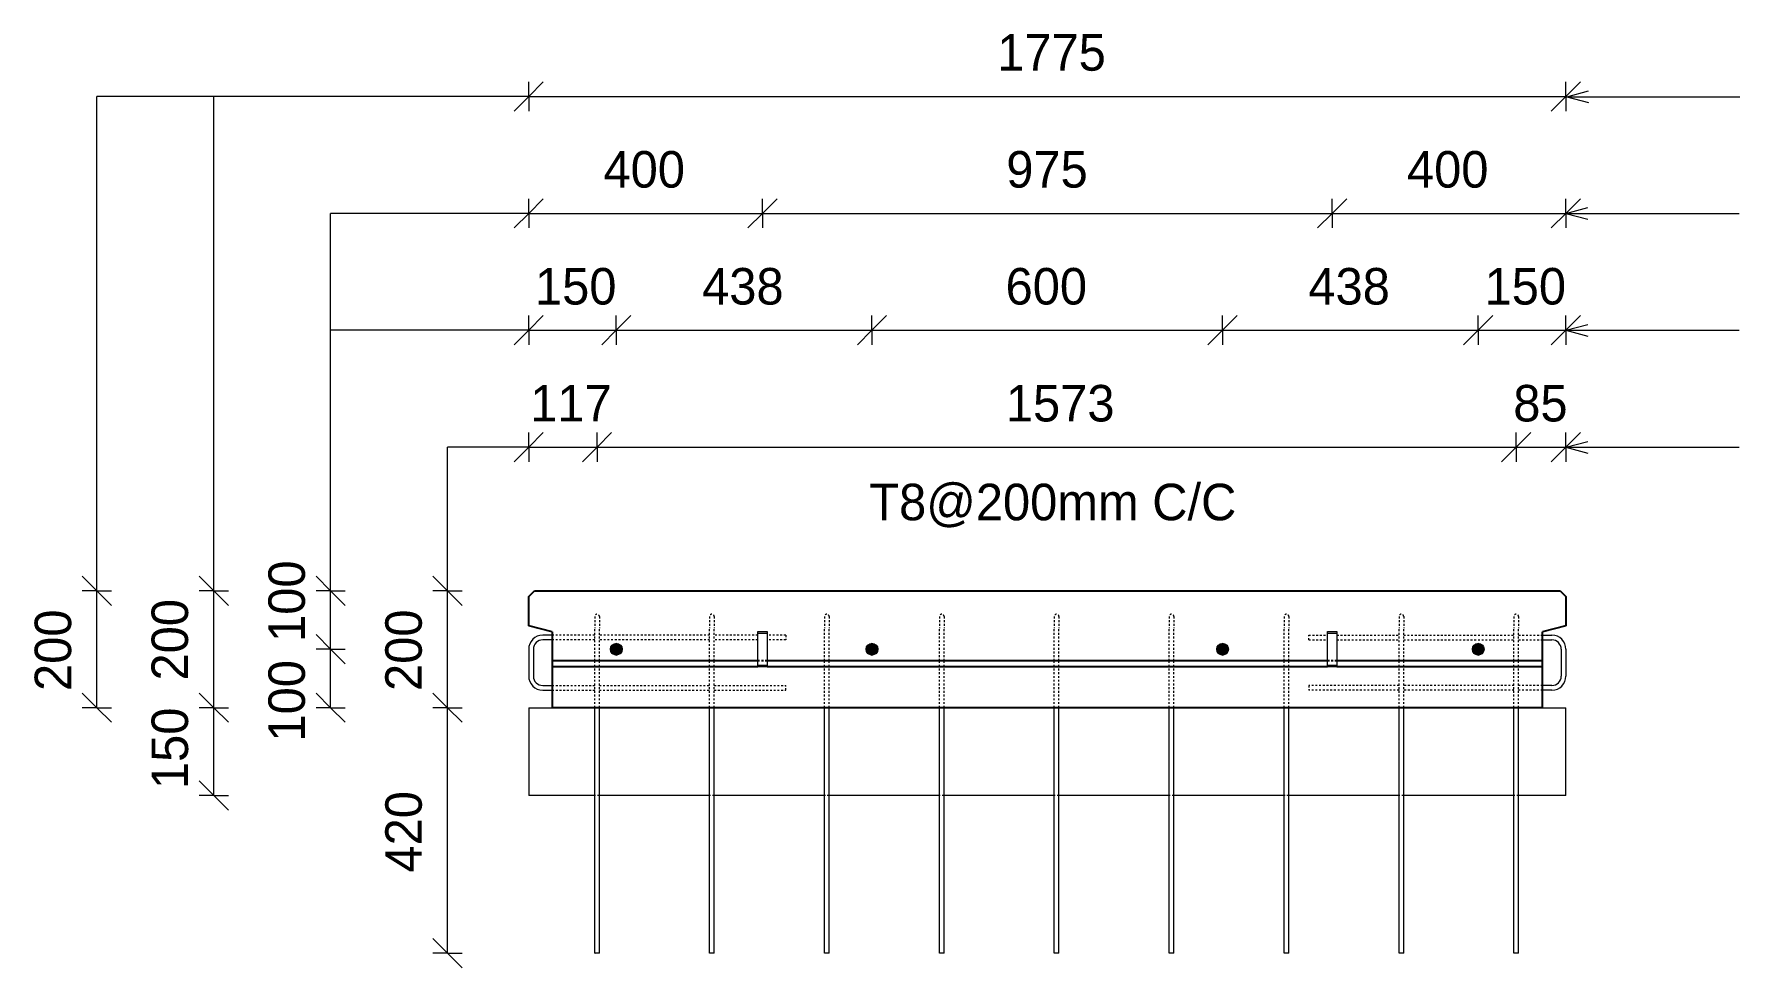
# Model space of a CAD drawing. Header units: millimetres. Extents: x -2972 to 10521, y 1067 to 19088.
# Drawn here: x 604 to 3523, y 17490 to 19088 of the extents above; entities that cross this region are included whole.
import ezdxf

# ---------------------------------------------------------------- set-up
doc = ezdxf.new("R2010")
doc.units = ezdxf.units.MM
doc.linetypes.add('Dash', pattern=[6.36, 3.18, -3.18])
for name, color, linetype, lineweight in [('A-ANNO-DIMS', 211, 'Continuous', 9), ('A-ANNO-DIMS-25', 211, 'Continuous', 9), ('A-DETL-MBND', 5, 'Continuous', 18), ('A-GENM', 13, 'Continuous', 18), ('A-WALL', 113, 'Continuous', 25), ('A-WALL-HDLN', 110, 'Dash', 25), ('G-ANNO-TEXT', 231, 'Continuous', 9), ('S-BEAM', 12, 'Continuous', 18), ('S-BEAM-HDLN', 1, 'Dash', 18), ('S-RBAR', 171, 'Continuous', 18)]:
    doc.layers.add(name, color=color, linetype=linetype, lineweight=lineweight)
doc.styles.add('Nirmala UI Semilight', font='NirmalaS.ttf', dxfattribs={"height": 62.5})
doc.dimstyles.new('Arrow_Filled_-_2_5_NI_UI', dxfattribs={"dimscale": 304.8, "dimtxt": 65.460247, "dimasz": 0.164042, "dimexe": 0.082021, "dimexo": 0.0625, "dimgap": 0.082021, "dimtad": 1, "dimdec": 0, "dimzin": 0, "dimdsep": 46, "dimtxsty": 'Nirmala UI Semilight', "dimblk1": 'OBLIQUE', "dimblk2": 'OBLIQUE', "dimsah": 1, "dimcen": 0.09, "dimazin": 0, "dimtfac": 1, "dimtdec": 4, "dimtix": 1, "dimtmove": 0, "dimatfit": 3, "dimfxl": 0.082021, "dimfxlon": 1, "dimtvp": 1, "dimtolj": 1, "dimtzin": 0, "dimarcsym": 2})
doc.dimstyles.new('Arrow_Filled_-_2_5_NI_UI_1', dxfattribs={"dimscale": 304.8, "dimtxt": 65.460247, "dimasz": 0.164042, "dimexe": 0.082021, "dimexo": 0.0625, "dimgap": 0.082021, "dimtad": 1, "dimdec": 0, "dimzin": 0, "dimdsep": 46, "dimtxsty": 'Nirmala UI Semilight', "dimblk1": 'OBLIQUE', "dimblk2": 'OBLIQUE', "dimsah": 1, "dimcen": 0.09, "dimazin": 0, "dimtfac": 1, "dimtdec": 4, "dimtix": 1, "dimtmove": 2, "dimatfit": 3, "dimfxl": 0.082021, "dimfxlon": 1, "dimtvp": 1, "dimtolj": 1, "dimtzin": 0, "dimarcsym": 2})

# ---------------------------------------------------------------- blocks, each defined once
blk = doc.blocks.new('RR spread anchor face based - RR-SA-7_5-260-1726841-Elevation Top Copy 1')
at = {"layer": 'A-GENM'}
for p, q in [((-2109.2, 18063.1), (-2109.2, 18065.6)), ((-2109.2, 18065.6), (-2093.2, 18065.6)), ((-2109.2, 18008.1), (-2109.2, 18063.1)), ((-2109.2, 18063.1), (-2093.2, 18063.1)), ((-2093.2, 18065.6), (-2093.2, 18063.1)), ((-2093.2, 18063.1), (-2093.2, 18008.1)), ((-2109.2, 18005.6), (-2109.2, 18008.1)), ((-2109.2, 18008.1), (-2093.2, 18008.1)), ((-2093.2, 18005.6), (-2109.2, 18005.6)), ((-2093.2, 18008.1), (-2093.2, 18005.6))]:
    blk.add_line(p, q, dxfattribs=at)
blk = doc.blocks.new('DIMBLOCK13-Elevation Top Copy 1')
at = {"layer": 'A-ANNO-DIMS-25'}
for p, q in [((1450.3, 18381), (1475.3, 18406)), ((1450.3, 18381), (1450.3, 18406)), ((1567.3, 18381), (1592.3, 18406)), ((1567.3, 18381), (1567.3, 18406)), ((1450.3, 18381), (1425.3, 18356)), ((1450.3, 18381), (1567.3, 18381)), ((1450.3, 18381), (1450.3, 18356)), ((1567.3, 18381), (1542.3, 18356)), ((1567.3, 18381), (1567.3, 18356))]:
    blk.add_line(p, q, dxfattribs=at)
at = {"layer": 'A-ANNO-DIMS-25', "color": 0, "insert": (1452.9, 18487.5), "char_height": 62.5, "width": 134.253, "attachment_point": 1, "line_spacing_factor": 1.142579, "style": 'Nirmala UI Semilight'}
blk.add_mtext('117', dxfattribs=at)
blk = doc.blocks.new('_Oblique')
at = {"color": 0, "linetype": 'ByBlock', "lineweight": -2}
blk.add_line((-0.5, -0.5), (0.5, 0.5), dxfattribs=at)
blk = doc.blocks.new('DIMBLOCK14-Elevation Top Copy 1')
at = {"layer": 'A-ANNO-DIMS-25'}
for p, q in [((1567.3, 18381), (1592.3, 18406)), ((1567.3, 18381), (1567.3, 18406)), ((3140.3, 18381), (3165.3, 18406)), ((3140.3, 18381), (3140.3, 18406)), ((1567.3, 18381), (1542.3, 18356)), ((1567.3, 18381), (3140.3, 18381)), ((1567.3, 18381), (1567.3, 18356)), ((3140.3, 18381), (3115.3, 18356)), ((3140.3, 18381), (3140.3, 18356))]:
    blk.add_line(p, q, dxfattribs=at)
at = {"layer": 'A-ANNO-DIMS-25', "color": 0, "char_height": 62.5, "attachment_point": 1, "line_spacing_factor": 1.142579, "style": 'Nirmala UI Semilight'}
for s, insert, width in [('1573', (2266.9, 18487.5), 208.521), ('T8@200mm C/C', (2033.1, 18318.5), 769.812)]:
    blk.add_mtext(s, dxfattribs=dict(at, insert=insert, width=width))
blk = doc.blocks.new('DIMBLOCK15-Elevation Top Copy 1')
at = {"layer": 'A-ANNO-DIMS-25'}
for p, q in [((3140.3, 18381), (3165.3, 18406)), ((3140.3, 18381), (3140.3, 18406)), ((3225.3, 18381), (3250.3, 18406)), ((3225.3, 18381), (3225.3, 18406)), ((3140.3, 18381), (3115.3, 18356)), ((3140.3, 18381), (3225.3, 18381)), ((3140.3, 18381), (3140.3, 18356)), ((3225.3, 18381), (3200.3, 18356)), ((3225.3, 18381), (3225.3, 18356))]:
    blk.add_line(p, q, dxfattribs=at)
at = {"layer": 'A-ANNO-DIMS-25', "color": 0, "insert": (3135.2, 18487.5), "char_height": 62.5, "width": 114.258, "attachment_point": 1, "line_spacing_factor": 1.142579, "style": 'Nirmala UI Semilight'}
blk.add_mtext('85', dxfattribs=at)
blk = doc.blocks.new('DIMBLOCK16-Elevation Top Copy 1')
at = {"layer": 'A-ANNO-DIMS-25'}
for p, q in [((1311.4, 17935.4), (1286.4, 17960.4)), ((1311.4, 17935.4), (1286.4, 17935.4)), ((1311.4, 17515.4), (1311.4, 17935.4)), ((1311.4, 17935.4), (1336.4, 17910.4)), ((1311.4, 17935.4), (1336.4, 17935.4)), ((1311.4, 17515.4), (1286.4, 17540.4)), ((1311.4, 17515.4), (1286.4, 17515.4)), ((1311.4, 17515.4), (1336.4, 17490.4)), ((1311.4, 17515.4), (1336.4, 17515.4))]:
    blk.add_line(p, q, dxfattribs=at)
at = {"layer": 'A-ANNO-DIMS-25', "color": 0, "insert": (1204.9, 17653.4), "char_height": 62.5, "width": 172.815, "attachment_point": 1, "rotation": 90, "line_spacing_factor": 1.142579, "style": 'Nirmala UI Semilight'}
blk.add_mtext('420', dxfattribs=at)
blk = doc.blocks.new('DIMBLOCK17-Elevation Top Copy 1')
at = {"layer": 'A-ANNO-DIMS-25'}
for p, q in [((1311.4, 18135.4), (1286.4, 18160.4)), ((1311.4, 18135.4), (1286.4, 18135.4)), ((1311.4, 17935.4), (1311.4, 18135.4)), ((1311.4, 18135.4), (1336.4, 18110.4)), ((1311.4, 18135.4), (1336.4, 18135.4)), ((1311.4, 17935.4), (1286.4, 17960.4)), ((1311.4, 17935.4), (1286.4, 17935.4)), ((1311.4, 17935.4), (1336.4, 17910.4)), ((1311.4, 17935.4), (1336.4, 17935.4))]:
    blk.add_line(p, q, dxfattribs=at)
at = {"layer": 'A-ANNO-DIMS-25', "color": 0, "insert": (1204.9, 17964), "char_height": 62.5, "width": 171.387, "attachment_point": 1, "rotation": 90, "line_spacing_factor": 1.142579, "style": 'Nirmala UI Semilight'}
blk.add_mtext('200', dxfattribs=at)
blk = doc.blocks.new('DIMBLOCK18-Elevation Top Copy 1')
at = {"layer": 'A-ANNO-DIMS-25'}
for p, q in [((1450.3, 18581), (1475.3, 18606)), ((1450.3, 18581), (1450.3, 18606)), ((1600.3, 18581), (1625.3, 18606)), ((1600.3, 18581), (1600.3, 18606)), ((1450.3, 18581), (1425.3, 18556)), ((1450.3, 18581), (1600.3, 18581)), ((1450.3, 18581), (1450.3, 18556)), ((1600.3, 18581), (1575.3, 18556)), ((1600.3, 18581), (1600.3, 18556))]:
    blk.add_line(p, q, dxfattribs=at)
at = {"layer": 'A-ANNO-DIMS-25', "color": 0, "insert": (1461.1, 18687.5), "char_height": 62.5, "width": 154.248, "attachment_point": 1, "line_spacing_factor": 1.142579, "style": 'Nirmala UI Semilight'}
blk.add_mtext('150', dxfattribs=at)
blk = doc.blocks.new('DIMBLOCK19-Elevation Top Copy 1')
at = {"layer": 'A-ANNO-DIMS-25'}
for p, q in [((1600.3, 18581), (1625.3, 18606)), ((1600.3, 18581), (1600.3, 18606)), ((2037.8, 18581), (2062.8, 18606)), ((2037.8, 18581), (2037.8, 18606)), ((1600.3, 18581), (1575.3, 18556)), ((1600.3, 18581), (2037.8, 18581)), ((1600.3, 18581), (1600.3, 18556)), ((2037.8, 18581), (2012.8, 18556)), ((2037.8, 18581), (2037.8, 18556))]:
    blk.add_line(p, q, dxfattribs=at)
at = {"layer": 'A-ANNO-DIMS-25', "color": 0, "insert": (1747.1, 18687.5), "char_height": 62.5, "width": 172.815, "attachment_point": 1, "line_spacing_factor": 1.142579, "style": 'Nirmala UI Semilight'}
blk.add_mtext('438', dxfattribs=at)
blk = doc.blocks.new('DIMBLOCK20-Elevation Top Copy 1')
at = {"layer": 'A-ANNO-DIMS-25'}
for p, q in [((2037.8, 18581), (2062.8, 18606)), ((2037.8, 18581), (2037.8, 18606)), ((2637.8, 18581), (2662.8, 18606)), ((2637.8, 18581), (2637.8, 18606)), ((2037.8, 18581), (2012.8, 18556)), ((2037.8, 18581), (2637.8, 18581)), ((2037.8, 18581), (2037.8, 18556)), ((2637.8, 18581), (2612.8, 18556)), ((2637.8, 18581), (2637.8, 18556))]:
    blk.add_line(p, q, dxfattribs=at)
at = {"layer": 'A-ANNO-DIMS-25', "color": 0, "insert": (2266.4, 18687.5), "char_height": 62.5, "width": 171.387, "attachment_point": 1, "line_spacing_factor": 1.142579, "style": 'Nirmala UI Semilight'}
blk.add_mtext('600', dxfattribs=at)
blk = doc.blocks.new('DIMBLOCK21-Elevation Top Copy 1')
at = {"layer": 'A-ANNO-DIMS-25'}
for p, q in [((2637.8, 18581), (2662.8, 18606)), ((2637.8, 18581), (2637.8, 18606)), ((3075.3, 18581), (3100.3, 18606)), ((3075.3, 18581), (3075.3, 18606)), ((2637.8, 18581), (2612.8, 18556)), ((2637.8, 18581), (3075.3, 18581)), ((2637.8, 18581), (2637.8, 18556)), ((3075.3, 18581), (3050.3, 18556)), ((3075.3, 18581), (3075.3, 18556))]:
    blk.add_line(p, q, dxfattribs=at)
at = {"layer": 'A-ANNO-DIMS-25', "color": 0, "insert": (2784.6, 18687.5), "char_height": 62.5, "width": 172.815, "attachment_point": 1, "line_spacing_factor": 1.142579, "style": 'Nirmala UI Semilight'}
blk.add_mtext('438', dxfattribs=at)
blk = doc.blocks.new('DIMBLOCK22-Elevation Top Copy 1')
at = {"layer": 'A-ANNO-DIMS-25'}
for p, q in [((3075.3, 18581), (3100.3, 18606)), ((3075.3, 18581), (3075.3, 18606)), ((3225.3, 18581), (3250.3, 18606)), ((3225.3, 18581), (3225.3, 18606)), ((3075.3, 18581), (3050.3, 18556)), ((3075.3, 18581), (3225.3, 18581)), ((3075.3, 18581), (3075.3, 18556)), ((3225.3, 18581), (3200.3, 18556)), ((3225.3, 18581), (3225.3, 18556))]:
    blk.add_line(p, q, dxfattribs=at)
at = {"layer": 'A-ANNO-DIMS-25', "color": 0, "insert": (3086.1, 18687.5), "char_height": 62.5, "width": 154.248, "attachment_point": 1, "line_spacing_factor": 1.142579, "style": 'Nirmala UI Semilight'}
blk.add_mtext('150', dxfattribs=at)
blk = doc.blocks.new('DIMBLOCK23-Elevation Top Copy 1')
at = {"layer": 'A-ANNO-DIMS-25'}
for p, q in [((1111.4, 18035.4), (1086.4, 18060.4)), ((1111.4, 18035.4), (1086.4, 18035.4)), ((1111.4, 17935.4), (1111.4, 18035.4)), ((1111.4, 18035.4), (1136.4, 18010.4)), ((1111.4, 18035.4), (1136.4, 18035.4)), ((1111.4, 17935.4), (1086.4, 17960.4)), ((1111.4, 17935.4), (1086.4, 17935.4)), ((1111.4, 17935.4), (1136.4, 17910.4)), ((1111.4, 17935.4), (1136.4, 17935.4))]:
    blk.add_line(p, q, dxfattribs=at)
at = {"layer": 'A-ANNO-DIMS-25', "color": 0, "insert": (1004.9, 17877.5), "char_height": 62.5, "width": 154.248, "attachment_point": 1, "rotation": 90, "line_spacing_factor": 1.142579, "style": 'Nirmala UI Semilight'}
blk.add_mtext('100', dxfattribs=at)
blk = doc.blocks.new('DIMBLOCK24-Elevation Top Copy 1')
at = {"layer": 'A-ANNO-DIMS-25'}
for p, q in [((1111.4, 18135.4), (1086.4, 18160.4)), ((1111.4, 18135.4), (1086.4, 18135.4)), ((1111.4, 18035.4), (1111.4, 18135.4)), ((1111.4, 18135.4), (1136.4, 18110.4)), ((1111.4, 18135.4), (1136.4, 18135.4)), ((1111.4, 18035.4), (1086.4, 18060.4)), ((1111.4, 18035.4), (1086.4, 18035.4)), ((1111.4, 18035.4), (1136.4, 18010.4)), ((1111.4, 18035.4), (1136.4, 18035.4))]:
    blk.add_line(p, q, dxfattribs=at)
at = {"layer": 'A-ANNO-DIMS-25', "color": 0, "insert": (1004.9, 18047.9), "char_height": 62.5, "width": 154.248, "attachment_point": 1, "rotation": 90, "line_spacing_factor": 1.142579, "style": 'Nirmala UI Semilight'}
blk.add_mtext('100', dxfattribs=at)
blk = doc.blocks.new('DIMBLOCK25-Elevation Top Copy 1')
at = {"layer": 'A-ANNO-DIMS-25'}
for p, q in [((1450.3, 18781), (1475.3, 18806)), ((1450.3, 18781), (1450.3, 18806)), ((1850.3, 18781), (1875.3, 18806)), ((1850.3, 18781), (1850.3, 18806)), ((1450.3, 18781), (1425.3, 18756)), ((1450.3, 18781), (1850.3, 18781)), ((1450.3, 18781), (1450.3, 18756)), ((1850.3, 18781), (1825.3, 18756)), ((1850.3, 18781), (1850.3, 18756))]:
    blk.add_line(p, q, dxfattribs=at)
at = {"layer": 'A-ANNO-DIMS-25', "color": 0, "insert": (1578.3, 18887.5), "char_height": 62.5, "width": 172.815, "attachment_point": 1, "line_spacing_factor": 1.142579, "style": 'Nirmala UI Semilight'}
blk.add_mtext('400', dxfattribs=at)
blk = doc.blocks.new('DIMBLOCK26-Elevation Top Copy 1')
at = {"layer": 'A-ANNO-DIMS-25'}
for p, q in [((1850.3, 18781), (1875.3, 18806)), ((1850.3, 18781), (1850.3, 18806)), ((2825.3, 18781), (2850.3, 18806)), ((2825.3, 18781), (2825.3, 18806)), ((1850.3, 18781), (1825.3, 18756)), ((1850.3, 18781), (2825.3, 18781)), ((1850.3, 18781), (1850.3, 18756)), ((2825.3, 18781), (2800.3, 18756)), ((2825.3, 18781), (2825.3, 18756))]:
    blk.add_line(p, q, dxfattribs=at)
at = {"layer": 'A-ANNO-DIMS-25', "color": 0, "insert": (2267.6, 18887.5), "char_height": 62.5, "width": 168.53, "attachment_point": 1, "line_spacing_factor": 1.142579, "style": 'Nirmala UI Semilight'}
blk.add_mtext('975', dxfattribs=at)
blk = doc.blocks.new('DIMBLOCK27-Elevation Top Copy 1')
at = {"layer": 'A-ANNO-DIMS-25'}
for p, q in [((2825.3, 18781), (2850.3, 18806)), ((2825.3, 18781), (2825.3, 18806)), ((3225.3, 18781), (3250.3, 18806)), ((3225.3, 18781), (3225.3, 18806)), ((2825.3, 18781), (2800.3, 18756)), ((2825.3, 18781), (3225.3, 18781)), ((2825.3, 18781), (2825.3, 18756)), ((3225.3, 18781), (3200.3, 18756)), ((3225.3, 18781), (3225.3, 18756))]:
    blk.add_line(p, q, dxfattribs=at)
at = {"layer": 'A-ANNO-DIMS-25', "color": 0, "insert": (2953.3, 18887.5), "char_height": 62.5, "width": 172.815, "attachment_point": 1, "line_spacing_factor": 1.142579, "style": 'Nirmala UI Semilight'}
blk.add_mtext('400', dxfattribs=at)
blk = doc.blocks.new('DIMBLOCK28-Elevation Top Copy 1')
at = {"layer": 'A-ANNO-DIMS-25'}
for p, q in [((1450.3, 18981), (1475.3, 19006)), ((1450.3, 18981), (1450.3, 19006)), ((3225.3, 18981), (3250.3, 19006)), ((3225.3, 18981), (3225.3, 19006)), ((1450.3, 18981), (1425.3, 18956)), ((1450.3, 18981), (3225.3, 18981)), ((1450.3, 18981), (1450.3, 18956)), ((3225.3, 18981), (3200.3, 18956)), ((3225.3, 18981), (3225.3, 18956))]:
    blk.add_line(p, q, dxfattribs=at)
at = {"layer": 'A-ANNO-DIMS-25', "color": 0, "insert": (2252.1, 19087.5), "char_height": 62.5, "width": 205.664, "attachment_point": 1, "line_spacing_factor": 1.142579, "style": 'Nirmala UI Semilight'}
blk.add_mtext('1775', dxfattribs=at)
blk = doc.blocks.new('DIMBLOCK29-Elevation Top Copy 1')
at = {"layer": 'A-ANNO-DIMS-25'}
for p, q in [((911.4, 17935.4), (886.4, 17960.4)), ((911.4, 17935.4), (886.4, 17935.4)), ((911.4, 17785.4), (911.4, 17935.4)), ((911.4, 17935.4), (936.4, 17910.4)), ((911.4, 17935.4), (936.4, 17935.4)), ((911.4, 17785.4), (886.4, 17810.4)), ((911.4, 17785.4), (886.4, 17785.4)), ((911.4, 17785.4), (936.4, 17760.4)), ((911.4, 17785.4), (936.4, 17785.4))]:
    blk.add_line(p, q, dxfattribs=at)
at = {"layer": 'A-ANNO-DIMS-25', "color": 0, "insert": (804.9, 17796.2), "char_height": 62.5, "width": 154.248, "attachment_point": 1, "rotation": 90, "line_spacing_factor": 1.142579, "style": 'Nirmala UI Semilight'}
blk.add_mtext('150', dxfattribs=at)
blk = doc.blocks.new('DIMBLOCK30-Elevation Top Copy 1')
at = {"layer": 'A-ANNO-DIMS-25'}
for p, q in [((911.4, 18135.4), (886.4, 18160.4)), ((911.4, 18135.4), (886.4, 18135.4)), ((911.4, 17935.4), (911.4, 18135.4)), ((911.4, 18135.4), (936.4, 18110.4)), ((911.4, 18135.4), (936.4, 18135.4)), ((911.4, 17935.4), (886.4, 17960.4)), ((911.4, 17935.4), (886.4, 17935.4)), ((911.4, 17935.4), (936.4, 17910.4)), ((911.4, 17935.4), (936.4, 17935.4))]:
    blk.add_line(p, q, dxfattribs=at)
at = {"layer": 'A-ANNO-DIMS-25', "color": 0, "insert": (804.9, 17981.9), "char_height": 62.5, "width": 171.387, "attachment_point": 1, "rotation": 90, "line_spacing_factor": 1.142579, "style": 'Nirmala UI Semilight'}
blk.add_mtext('200', dxfattribs=at)
blk = doc.blocks.new('DIMBLOCK31-Elevation Top Copy 1')
at = {"layer": 'A-ANNO-DIMS-25'}
for p, q in [((711.4, 18135.4), (686.4, 18160.4)), ((711.4, 18135.4), (686.4, 18135.4)), ((711.4, 17935.4), (711.4, 18135.4)), ((711.4, 18135.4), (736.4, 18110.4)), ((711.4, 18135.4), (736.4, 18135.4)), ((711.4, 17935.4), (686.4, 17960.4)), ((711.4, 17935.4), (686.4, 17935.4)), ((711.4, 17935.4), (736.4, 17910.4)), ((711.4, 17935.4), (736.4, 17935.4))]:
    blk.add_line(p, q, dxfattribs=at)
at = {"layer": 'A-ANNO-DIMS-25', "color": 0, "insert": (604.9, 17964), "char_height": 62.5, "width": 171.387, "attachment_point": 1, "rotation": 90, "line_spacing_factor": 1.142579, "style": 'Nirmala UI Semilight'}
blk.add_mtext('200', dxfattribs=at)

msp = doc.modelspace()

# ---------------------------------------------------------------- hatches: boundary and pattern name
at = {"layer": 'S-RBAR'}
for points in [[(1600.3, 18025.4), (1607.4, 18028.4), (1610.3, 18035.4), (1607.4, 18042.5), (1600.3, 18045.4), (1593.3, 18042.5), (1590.3, 18035.4), (1593.3, 18028.4)], [(2037.8, 18025.4), (2044.9, 18028.4), (2047.8, 18035.4), (2044.9, 18042.5), (2037.8, 18045.4), (2030.8, 18042.5), (2027.8, 18035.4), (2030.8, 18028.4)], [(2637.8, 18025.4), (2644.9, 18028.4), (2647.8, 18035.4), (2644.9, 18042.5), (2637.8, 18045.4), (2630.8, 18042.5), (2627.8, 18035.4), (2630.8, 18028.4)], [(3075.3, 18025.4), (3082.4, 18028.4), (3085.3, 18035.4), (3082.4, 18042.5), (3075.3, 18045.4), (3068.3, 18042.5), (3065.3, 18035.4), (3068.3, 18028.4)]]:
    msp.add_hatch(color=256, dxfattribs=at).paths.add_polyline_path(points)
h = msp.add_hatch(color=256, dxfattribs=at)
edge = h.paths.add_edge_path()
edge.add_arc((1600.3, 18035.4), 10, 0, 360)
h = msp.add_hatch(color=256, dxfattribs=at)
edge = h.paths.add_edge_path()
edge.add_arc((2037.8, 18035.4), 10, 0, 360)
h = msp.add_hatch(color=256, dxfattribs=at)
edge = h.paths.add_edge_path()
edge.add_arc((2637.8, 18035.4), 10, 0, 360)
h = msp.add_hatch(color=256, dxfattribs=at)
edge = h.paths.add_edge_path()
edge.add_arc((3075.3, 18035.4), 10, 0, 360)

# ---------------------------------------------------------------- linework, layer by layer
at = {"layer": 'A-DETL-MBND'}
for p, q in [((711.4, 18135.4), (711.4, 18981)), ((1450.3, 18981), (711.4, 18981)), ((911.4, 18135.4), (911.4, 18981)), ((1111.4, 18135.4), (1111.4, 18781)), ((1450.3, 18781), (1111.4, 18781)), ((1450.3, 18581), (1111.4, 18581)), ((1311.4, 18135.4), (1311.4, 18381)), ((1450.3, 18381), (1311.4, 18381)), ((1563.3, 17515.4), (1564.1, 17515.4))]:
    msp.add_line(p, q, dxfattribs=at)
at = {"layer": 'A-WALL'}
for p, q in [((1450.3, 18125.4), (1460.3, 18135.4)), ((1460.3, 18135.4), (3215.3, 18135.4)), ((3215.3, 18135.4), (3225.3, 18125.4)), ((1450.3, 18075.4), (1450.3, 18125.4)), ((3225.3, 18125.4), (3225.3, 18075.4)), ((1490.3, 18065.4), (1450.3, 18075.4)), ((3225.3, 18075.4), (3185.3, 18065.4)), ((1490.3, 18065.4), (1490.3, 17935.4)), ((3185.3, 17935.4), (3185.3, 18065.4)), ((1842.3, 18015.6), (1490.3, 18015.6)), ((2817.3, 18015.6), (1858.3, 18015.6)), ((3185.3, 18015.6), (2833.3, 18015.6)), ((1842.3, 18005.6), (1490.3, 18005.6)), ((2817.3, 18005.6), (1858.3, 18005.6)), ((3185.3, 18005.6), (2833.3, 18005.6)), ((3185.3, 17935.4), (1490.3, 17935.4))]:
    msp.add_line(p, q, dxfattribs=at)
at = {"layer": 'A-WALL-HDLN'}
for p, q in [((1858.3, 18015.6), (1842.4, 18015.6)), ((2833.3, 18015.6), (2817.4, 18015.6))]:
    msp.add_line(p, q, dxfattribs=at)
at = {"layer": 'G-ANNO-TEXT', "color": 10}
for p, q in [((3226.6, 18980.5), (3264.1, 18990.5)), ((3226.6, 18980.5), (3264.1, 18970.4)), ((3226.6, 18980.5), (3523, 18980.5)), ((3225.3, 18781), (3262.8, 18791)), ((3225.3, 18781), (3262.8, 18770.9)), ((3225.3, 18781), (3521.8, 18781)), ((3225.3, 18581), (3262.8, 18591)), ((3225.3, 18581), (3262.8, 18570.9)), ((3225.3, 18581), (3521.8, 18581)), ((3225.3, 18381), (3262.8, 18391)), ((3225.3, 18381), (3262.8, 18370.9)), ((3225.3, 18381), (3521.8, 18381))]:
    msp.add_line(p, q, dxfattribs=at)
at = {"layer": 'S-BEAM'}
for p, q in [((1450.3, 17935.4), (1490.3, 17935.4)), ((1450.3, 17935.4), (1450.3, 17785.4)), ((3185.3, 17935.4), (3225.3, 17935.4)), ((3225.3, 17785.4), (3225.3, 17935.4)), ((1563.3, 17785.4), (1450.3, 17785.4)), ((1759.9, 17785.4), (1571.3, 17785.4)), ((1956.5, 17785.4), (1767.9, 17785.4)), ((2153.2, 17785.4), (1964.5, 17785.4)), ((2349.8, 17785.4), (2161.2, 17785.4)), ((2546.4, 17785.4), (2357.8, 17785.4)), ((2743.1, 17785.4), (2554.4, 17785.4)), ((2939.7, 17785.4), (2751.1, 17785.4)), ((3136.3, 17785.4), (2947.7, 17785.4)), ((3225.3, 17785.4), (3144.3, 17785.4))]:
    msp.add_line(p, q, dxfattribs=at)
at = {"layer": 'S-BEAM-HDLN'}
for p, q in [((1571.2, 17785.4), (1563.3, 17785.4)), ((1767.9, 17785.4), (1760, 17785.4)), ((1964.5, 17785.4), (1956.6, 17785.4)), ((2161.1, 17785.4), (2153.2, 17785.4)), ((2357.8, 17785.4), (2349.9, 17785.4)), ((2554.4, 17785.4), (2546.5, 17785.4)), ((2751, 17785.4), (2743.1, 17785.4)), ((2947.7, 17785.4), (2939.8, 17785.4)), ((3144.3, 17785.4), (3136.4, 17785.4))]:
    msp.add_line(p, q, dxfattribs=at)
at = {"layer": 'S-RBAR', "linetype": 'Dash'}
for p, q in [((1563.3, 18091.4), (1563.3, 18071.4)), ((1563.3, 18015.6), (1563.3, 18071.4)), ((1571.3, 18091.4), (1571.3, 18071.4)), ((1571.3, 18015.6), (1571.3, 18071.4)), ((1759.9, 18091.4), (1759.9, 18071.4)), ((1759.9, 18015.6), (1759.9, 18071.4)), ((1767.9, 18091.4), (1767.9, 18071.4)), ((1767.9, 18015.6), (1767.9, 18071.4)), ((1956.5, 18091.4), (1956.5, 18071.4)), ((1956.5, 18015.6), (1956.5, 18071.4)), ((1964.5, 18091.4), (1964.5, 18071.4)), ((1964.5, 18015.6), (1964.5, 18071.4)), ((2153.2, 18091.4), (2153.2, 18071.4)), ((2153.2, 18015.6), (2153.2, 18071.4)), ((2161.2, 18091.4), (2161.2, 18071.4)), ((2161.2, 18015.6), (2161.2, 18071.4)), ((2349.8, 18091.4), (2349.8, 18071.4)), ((2349.8, 18015.6), (2349.8, 18071.4)), ((2357.8, 18091.4), (2357.8, 18071.4)), ((2357.8, 18015.6), (2357.8, 18071.4)), ((2546.4, 18091.4), (2546.4, 18071.4)), ((2546.4, 18015.6), (2546.4, 18071.4)), ((2554.4, 18091.4), (2554.4, 18071.4)), ((2554.4, 18015.6), (2554.4, 18071.4)), ((2743.1, 18091.4), (2743.1, 18071.4)), ((2743.1, 18015.6), (2743.1, 18071.4)), ((2751.1, 18091.4), (2751.1, 18071.4)), ((2751.1, 18015.6), (2751.1, 18071.4)), ((2939.7, 18091.4), (2939.7, 18071.4)), ((2939.7, 18015.6), (2939.7, 18071.4)), ((2947.7, 18091.4), (2947.7, 18071.4)), ((2947.7, 18015.6), (2947.7, 18071.4)), ((3136.3, 18091.4), (3136.3, 18071.4)), ((3136.3, 18015.6), (3136.3, 18071.4)), ((3144.3, 18091.4), (3144.3, 18071.4)), ((3144.3, 18015.6), (3144.3, 18071.4)), ((1563.3, 18059.4), (1490.4, 18059.4)), ((1563.3, 18051.4), (1490.4, 18051.4)), ((1759.9, 18059.4), (1571.3, 18059.4)), ((1759.9, 18051.4), (1571.3, 18051.4)), ((1842.3, 18059.4), (1767.9, 18059.4)), ((1842.3, 18051.4), (1767.9, 18051.4)), ((1890.3, 18059.4), (1858.3, 18059.4)), ((1890.3, 18051.4), (1858.3, 18051.4)), ((1890.3, 18059.4), (1890.3, 18051.4)), ((2785.3, 18059.4), (2817.3, 18059.4)), ((2785.3, 18051.4), (2785.3, 18059.4)), ((2785.3, 18051.4), (2817.3, 18051.4)), ((2833.3, 18059.4), (2939.7, 18059.4)), ((2833.3, 18051.4), (2939.7, 18051.4)), ((2947.7, 18059.4), (3136.3, 18059.4)), ((2947.7, 18051.4), (3136.3, 18051.4)), ((3144.3, 18059.4), (3185.3, 18059.4)), ((3144.3, 18051.4), (3185.3, 18051.4)), ((1563.3, 18005.6), (1563.3, 18015.5)), ((1571.3, 18005.6), (1571.3, 18015.5)), ((1759.9, 18005.6), (1759.9, 18015.5)), ((1767.9, 18005.6), (1767.9, 18015.5)), ((1956.5, 18005.6), (1956.5, 18015.5)), ((1964.5, 18005.6), (1964.5, 18015.5)), ((2153.2, 18005.6), (2153.2, 18015.5)), ((2161.2, 18005.6), (2161.2, 18015.5)), ((2349.8, 18005.6), (2349.8, 18015.5)), ((2357.8, 18005.6), (2357.8, 18015.5)), ((2546.4, 18005.6), (2546.4, 18015.5)), ((2554.4, 18005.6), (2554.4, 18015.5)), ((2743.1, 18005.6), (2743.1, 18015.5)), ((2751.1, 18005.6), (2751.1, 18015.5)), ((2939.7, 18005.6), (2939.7, 18015.5)), ((2947.7, 18005.6), (2947.7, 18015.5)), ((3136.3, 18005.6), (3136.3, 18015.5)), ((3144.3, 18005.6), (3144.3, 18015.5)), ((1563.3, 17935.5), (1563.3, 18005.5)), ((1571.3, 17935.5), (1571.3, 18005.5)), ((1759.9, 17935.5), (1759.9, 18005.5)), ((1767.9, 17935.5), (1767.9, 18005.5)), ((1956.5, 17935.5), (1956.5, 18005.5)), ((1964.5, 17935.5), (1964.5, 18005.5)), ((2153.2, 17935.5), (2153.2, 18005.5)), ((2161.2, 17935.5), (2161.2, 18005.5)), ((2349.8, 17935.5), (2349.8, 18005.5)), ((2357.8, 17935.5), (2357.8, 18005.5)), ((2546.4, 17935.5), (2546.4, 18005.5)), ((2554.4, 17935.5), (2554.4, 18005.5)), ((2743.1, 17935.5), (2743.1, 18005.5)), ((2751.1, 17935.5), (2751.1, 18005.5)), ((2939.7, 17935.5), (2939.7, 18005.5)), ((2947.7, 17935.5), (2947.7, 18005.5)), ((3136.3, 17935.5), (3136.3, 18005.5)), ((3144.3, 17935.5), (3144.3, 18005.5)), ((1490.4, 17973.4), (1563.3, 17973.4)), ((1490.4, 17965.4), (1563.3, 17965.4)), ((1571.3, 17973.4), (1759.9, 17973.4)), ((1571.3, 17965.4), (1759.9, 17965.4)), ((1767.9, 17973.4), (1890.3, 17973.4)), ((1767.9, 17965.4), (1890.3, 17965.4)), ((1890.3, 17965.4), (1890.3, 17973.4)), ((2939.7, 17973.4), (2785.3, 17973.4)), ((2785.3, 17973.4), (2785.3, 17965.4)), ((2939.7, 17965.4), (2785.3, 17965.4)), ((3136.3, 17973.4), (2947.7, 17973.4)), ((3136.3, 17965.4), (2947.7, 17965.4)), ((3185.3, 17973.4), (3144.3, 17973.4)), ((3185.3, 17965.4), (3144.3, 17965.4))]:
    msp.add_line(p, q, dxfattribs=at)
at = {"layer": 'S-RBAR'}
for p, q in [((1490.3, 18059.4), (1474.3, 18059.4)), ((1490.3, 18051.4), (1474.3, 18051.4)), ((1593.3, 18042.5), (1590.3, 18035.4)), ((1600.3, 18045.4), (1593.3, 18042.5)), ((1607.4, 18042.5), (1600.3, 18045.4)), ((1610.3, 18035.4), (1607.4, 18042.5)), ((2030.8, 18042.5), (2027.8, 18035.4)), ((2037.8, 18045.4), (2030.8, 18042.5)), ((2044.9, 18042.5), (2037.8, 18045.4)), ((2047.8, 18035.4), (2044.9, 18042.5)), ((2630.8, 18042.5), (2627.8, 18035.4)), ((2637.8, 18045.4), (2630.8, 18042.5)), ((2644.9, 18042.5), (2637.8, 18045.4)), ((2647.8, 18035.4), (2644.9, 18042.5)), ((3068.3, 18042.5), (3065.3, 18035.4)), ((3075.3, 18045.4), (3068.3, 18042.5)), ((3082.4, 18042.5), (3075.3, 18045.4)), ((3085.3, 18035.4), (3082.4, 18042.5)), ((3185.3, 18059.4), (3201.3, 18059.4)), ((3185.3, 18051.4), (3201.3, 18051.4)), ((1450.3, 18035.4), (1450.3, 17989.4)), ((1458.3, 18035.4), (1458.3, 17989.4)), ((1590.3, 18035.4), (1593.3, 18028.4)), ((1593.3, 18028.4), (1600.3, 18025.4)), ((1600.3, 18025.4), (1607.4, 18028.4)), ((1607.4, 18028.4), (1610.3, 18035.4)), ((2027.8, 18035.4), (2030.8, 18028.4)), ((2030.8, 18028.4), (2037.8, 18025.4)), ((2037.8, 18025.4), (2044.9, 18028.4)), ((2044.9, 18028.4), (2047.8, 18035.4)), ((2627.8, 18035.4), (2630.8, 18028.4)), ((2630.8, 18028.4), (2637.8, 18025.4)), ((2637.8, 18025.4), (2644.9, 18028.4)), ((2644.9, 18028.4), (2647.8, 18035.4)), ((3065.3, 18035.4), (3068.3, 18028.4)), ((3068.3, 18028.4), (3075.3, 18025.4)), ((3075.3, 18025.4), (3082.4, 18028.4)), ((3082.4, 18028.4), (3085.3, 18035.4)), ((3217.3, 18035.4), (3217.3, 17989.4)), ((3225.3, 18035.4), (3225.3, 17989.4)), ((1474.3, 17973.4), (1490.3, 17973.4)), ((1474.3, 17965.4), (1490.3, 17965.4)), ((3201.3, 17973.4), (3185.3, 17973.4)), ((3201.3, 17965.4), (3185.3, 17965.4)), ((1563.3, 17515.4), (1563.3, 17935.4)), ((1571.3, 17515.4), (1571.3, 17935.4)), ((1759.9, 17515.4), (1759.9, 17935.4)), ((1767.9, 17515.4), (1767.9, 17935.4)), ((1956.5, 17515.4), (1956.5, 17935.4)), ((1964.5, 17515.4), (1964.5, 17935.4)), ((2153.2, 17515.4), (2153.2, 17935.4)), ((2161.2, 17515.4), (2161.2, 17935.4)), ((2349.8, 17515.4), (2349.8, 17935.4)), ((2357.8, 17515.4), (2357.8, 17935.4)), ((2546.4, 17515.4), (2546.4, 17935.4)), ((2554.4, 17515.4), (2554.4, 17935.4)), ((2743.1, 17515.4), (2743.1, 17935.4)), ((2751.1, 17515.4), (2751.1, 17935.4)), ((2939.7, 17515.4), (2939.7, 17935.4)), ((2947.7, 17515.4), (2947.7, 17935.4)), ((3136.3, 17515.4), (3136.3, 17935.4)), ((3144.3, 17515.4), (3144.3, 17935.4)), ((1571.3, 17515.4), (1563.3, 17515.4)), ((1767.9, 17515.4), (1759.9, 17515.4)), ((1964.5, 17515.4), (1956.5, 17515.4)), ((2161.2, 17515.4), (2153.2, 17515.4)), ((2357.8, 17515.4), (2349.8, 17515.4)), ((2554.4, 17515.4), (2546.4, 17515.4)), ((2751.1, 17515.4), (2743.1, 17515.4)), ((2947.7, 17515.4), (2939.7, 17515.4)), ((3144.3, 17515.4), (3136.3, 17515.4))]:
    msp.add_line(p, q, dxfattribs=at)
for centre in [(1600.3, 18035.4), (2037.8, 18035.4), (2637.8, 18035.4), (3075.3, 18035.4)]:
    msp.add_circle(centre, 10, dxfattribs=at)
at = {"layer": 'S-RBAR', "linetype": 'Dash'}
for centre in [(1567.3, 18091.4), (1763.9, 18091.4), (1960.5, 18091.4), (2157.2, 18091.4), (2353.8, 18091.4), (2550.4, 18091.4), (2747.1, 18091.4), (2943.7, 18091.4), (3140.3, 18091.4)]:
    msp.add_arc(centre, 4, 0, 180, dxfattribs=at)
at = {"layer": 'S-RBAR'}
for centre, radius, start, end in [((1474.3, 18035.4), 24, 90, 180), ((1474.3, 18035.4), 16, 90, 180), ((3201.3, 18035.4), 24, 0, 90), ((3201.3, 18035.4), 16, 0, 90), ((1474.3, 17989.4), 24, 180, 270), ((1474.3, 17989.4), 16, 180, 270), ((3201.3, 17989.4), 16, 270, 0), ((3201.3, 17989.4), 24, 270, 360)]:
    msp.add_arc(centre, radius, start, end, dxfattribs=at)

# ---------------------------------------------------------------- block references
at = {"layer": 'A-GENM'}
for p in [(3951.5, 0), (4926.5, 0)]:
    msp.add_blockref('RR spread anchor face based - RR-SA-7_5-260-1726841-Elevation Top Copy 1', p, dxfattribs=at)

# ---------------------------------------------------------------- dimensions: what is measured, and where the dimension line sits
at = {"layer": 'A-ANNO-DIMS'}
for base, p1, p2, override, picture, middle in [((3225.3, 18981), (1450.3, 18956), (3225.3, 18956), {"dimpost": '<>', "dimfxl": 1775}, 'DIMBLOCK28-Elevation Top Copy 1', (2337.8, 19038.4)), ((1850.3, 18781), (1450.3, 18756), (1850.3, 18756), {"dimpost": '<>', "dimfxl": 400}, 'DIMBLOCK25-Elevation Top Copy 1', (1650.3, 18838.3)), ((2825.3, 18781), (1850.3, 18756), (2825.3, 18756), {"dimpost": '<>', "dimfxl": 975}, 'DIMBLOCK26-Elevation Top Copy 1', (2337.8, 18838.3)), ((3225.3, 18781), (2825.3, 18756), (3225.3, 18756), {"dimpost": '<>', "dimfxl": 400}, 'DIMBLOCK27-Elevation Top Copy 1', (3025.3, 18838.3)), ((1600.3, 18581), (1450.3, 18556), (1600.3, 18556), {"dimpost": '<>', "dimfxl": 150}, 'DIMBLOCK18-Elevation Top Copy 1', (1525.3, 18638.4)), ((2037.8408052, 18580.9700732), (1600.3408052, 18555.9700732), (2037.8408052, 18555.9700732), {"dimpost": '<>', "dimfxl": 437.5}, 'DIMBLOCK19-Elevation Top Copy 1', (1819.0908052, 18638.2878906)), ((2637.8, 18581), (2037.8, 18556), (2637.8, 18556), {"dimpost": '<>', "dimfxl": 600}, 'DIMBLOCK20-Elevation Top Copy 1', (2337.8, 18638.3)), ((3075.3408052, 18580.9700732), (2637.8408052, 18555.9700732), (3075.3408052, 18555.9700732), {"dimpost": '<>', "dimfxl": 437.5}, 'DIMBLOCK21-Elevation Top Copy 1', (2856.5908052, 18638.2878906)), ((3225.3, 18581), (3075.3, 18556), (3225.3, 18556), {"dimpost": '<>', "dimfxl": 150}, 'DIMBLOCK22-Elevation Top Copy 1', (3150.3, 18638.4)), ((1567.3, 18381), (1450.3, 18356), (1567.3, 18356), {"dimpost": '<>', "dimfxl": 116.936714}, 'DIMBLOCK13-Elevation Top Copy 1', (1508.8, 18437.9)), ((3225.3, 18381), (3140.3, 18356), (3225.3, 18356), {"dimpost": '<>', "dimfxl": 85}, 'DIMBLOCK15-Elevation Top Copy 1', (3182.8, 18438.3))]:
    dim = msp.add_linear_dim(base=base, p1=p1, p2=p2, dimstyle='Arrow_Filled_-_2_5_NI_UI', override=override, dxfattribs=at)
    dim.commit()
    dim.dimension.update_dxf_attribs({"geometry": picture, "text_midpoint": middle})
dim = msp.add_linear_dim(base=(3140.3, 18381), p1=(1567.3, 18356), p2=(3140.3, 18356), text='<>\\XT8@200mm C/C', dimstyle='Arrow_Filled_-_2_5_NI_UI', override={"dimpost": '<>', "dimfxl": 1573.063286}, dxfattribs=at)
dim.commit()
dim.dimension.update_dxf_attribs({"geometry": 'DIMBLOCK14-Elevation Top Copy 1', "text_midpoint": (2353.8, 18381)})
for base, p1, p2, override, picture, middle in [((1111.4, 18135.4), (1136.4, 18035.4), (1136.4, 18135.4), {"dimpost": '<>', "dimfxl": 100}, 'DIMBLOCK24-Elevation Top Copy 1', (1046.6, 18125)), ((911.4, 18135.4), (936.4, 17935.4), (936.4, 18135.4), {"dimpost": '<>', "dimfxl": 200}, 'DIMBLOCK30-Elevation Top Copy 1', (846.6, 18067.6)), ((1111.4, 18035.4), (1136.4, 17935.4), (1136.4, 18035.4), {"dimpost": '<>', "dimfxl": 100}, 'DIMBLOCK23-Elevation Top Copy 1', (1046.6, 17954.7))]:
    dim = msp.add_linear_dim(base=base, p1=p1, p2=p2, angle=90, dimstyle='Arrow_Filled_-_2_5_NI_UI_1', override=override, dxfattribs=at)
    dim.commit()
    dim.dimension.update_dxf_attribs({"geometry": picture, "text_midpoint": middle, "dimtype": 160, "text_rotation": 90})
for base, p1, p2, override, picture, middle in [((711.4, 18135.4), (736.4, 17935.4), (736.4, 18135.4), {"dimpost": '<>', "dimfxl": 200}, 'DIMBLOCK31-Elevation Top Copy 1', (654.2, 18035.4)), ((1311.4, 18135.4), (1336.4, 17935.4), (1336.4, 18135.4), {"dimpost": '<>', "dimfxl": 200}, 'DIMBLOCK17-Elevation Top Copy 1', (1254.2, 18035.4)), ((911.4, 17935.4), (936.4, 17785.4), (936.4, 17935.4), {"dimpost": '<>', "dimfxl": 150}, 'DIMBLOCK29-Elevation Top Copy 1', (854, 17860.4)), ((1311.4, 17935.4), (1336.4, 17515.4), (1336.4, 17935.4), {"dimpost": '<>', "dimfxl": 420}, 'DIMBLOCK16-Elevation Top Copy 1', (1254.2, 17725.4))]:
    dim = msp.add_linear_dim(base=base, p1=p1, p2=p2, angle=90, dimstyle='Arrow_Filled_-_2_5_NI_UI', override=override, dxfattribs=at)
    dim.commit()
    dim.dimension.update_dxf_attribs({"geometry": picture, "text_midpoint": middle})

doc.saveas('drawing.dxf')
